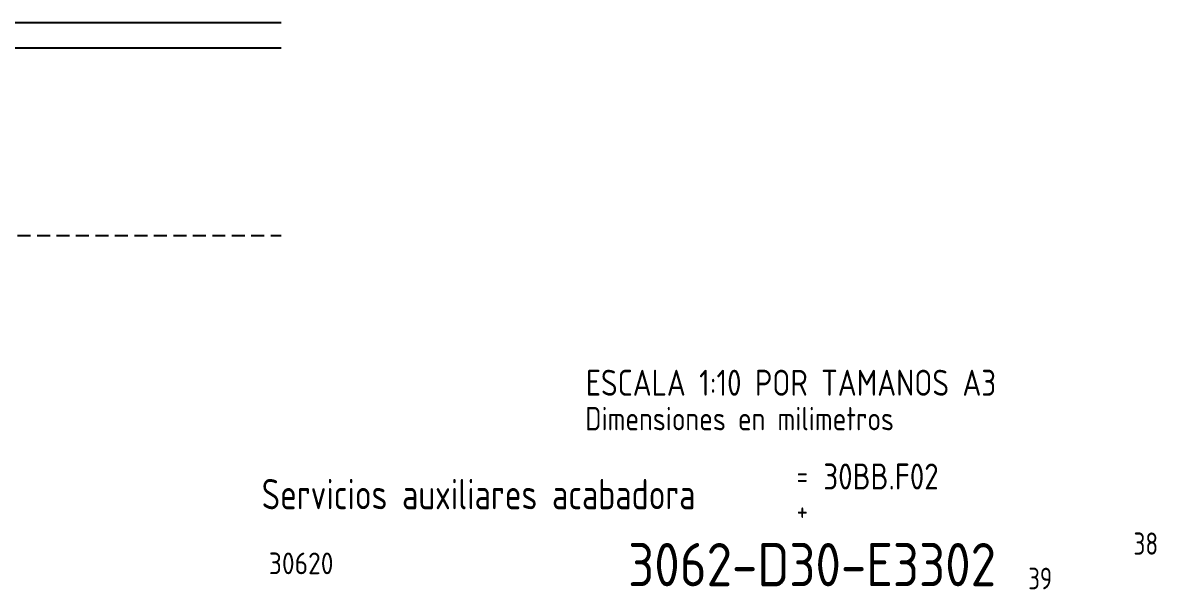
# Model space of a CAD drawing. Extents: x 10 to 420, y 5 to 297.
# Drawn here: x 282.8 to 413.8, y 6 to 71.4 of the extents above; entities that cross this region are included whole.
import ezdxf
from ezdxf.enums import TextEntityAlignment as Align

# ---------------------------------------------------------------- set-up
doc = ezdxf.new("R2010")
doc.units = 0
doc.header["$LTSCALE"] = 6
doc.header["$MEASUREMENT"] = 0
doc.linetypes.add('HIDDEN', pattern=[0.375, 0.25, -0.125])
doc.layers.get('0').update_dxf_attribs({"linetype": 'CONTINUOUS'})
doc.layers.add('CART', color=7, linetype='CONTINUOUS')
doc.styles.add('DIN', font='DIN', dxfattribs={"width": 0.85})

# ---------------------------------------------------------------- blocks, each defined once
blk = doc.blocks.new('WB-FG100')
at = {"layer": 'CART', "color": 3, "style": 'DIN', "width": 0.8}
for s, p in [('=', (372.24, 17.91)), ('+', (372.24, 13.87))]:
    blk.add_text(s, height=2.5, dxfattribs=at).set_placement(p)
at = {"layer": 'CART', "color": 7, "style": 'DIN', "width": 0.9}
blk.add_attdef('FILE', text='', height=2.5, rotation=90, dxfattribs=at).set_placement((15.95, 68.38), align=Align.CENTER)
for tag, p in [('MOD-3', (13.92, 19)), ('MOD-2', (13.92, 15)), ('MOD-1', (13.92, 11)), ('NR.COMMESSA', (315, 9))]:
    blk.add_attdef(tag, text='', height=2.5, dxfattribs=at).set_placement(p, align=Align.MIDDLE)
at = {"layer": 'CART', "color": 7, "style": 'DIN'}
for tag, width, p in [('REV-3', 0.9, (21.66, 19)), ('DATA-3', 0.9, (45.37, 19)), ('NOME-3', 0.9, (57.37, 19)), ('REV-2', 0.9, (21.66, 15)), ('DATA-2', 0.9, (45.37, 15)), ('NOME-2', 0.9, (57.37, 15)), ('REV-1', 0.9, (21.66, 11)), ('DATA-1', 0.9, (45.37, 11)), ('NOME-1', 0.7, (57.37, 11))]:
    blk.add_attdef(tag, text='', height=2, dxfattribs=dict(at, width=width)).set_placement(p, align=Align.MIDDLE_LEFT)
at = {"layer": 'CART', "color": 7, "style": 'DIN', "width": 0.9}
for tag, p, height in [('DATA', (78.64, 17.94), 2), ('ESECUTORE', (78.64, 13.97), 2), ('CONTROLLORE', (78.64, 9.99), 2), ('NORMA', (78.64, 6.01), 2), ('SEGUE', (398.93, 5.65), 2.8)]:
    blk.add_attdef(tag, p, '', height=height, dxfattribs=at)
at = {"layer": 'CART', "color": 2, "style": 'DIN', "width": 0.9}
for tag, p in [('TITOLO-1/3', (266.5, 18.23)), ('TITOLO-1/2', (266.5, 15.73)), ('TITOLO-2/3', (266.5, 13.18)), ('TITOLO-2/2', (266.5, 10.68)), ('TITOLO-3/3', (266.5, 8.13))]:
    blk.add_attdef(tag, text='', height=3.5, dxfattribs=at).set_placement(p, align=Align.MIDDLE)
at = {"layer": 'CART', "color": 3, "style": 'DIN', "width": 0.9}
blk.add_attdef('ASSIEME', text='', height=3.5, dxfattribs=at).set_placement((334, 17), align=Align.MIDDLE)
at = {"layer": 'CART', "color": 3, "style": 'DIN', "width": 0.85}
for tag, p in [('=', (375.33, 16.63)), ('+', (375.33, 12.76))]:
    blk.add_attdef(tag, text='', height=3, dxfattribs=at).set_placement(p, align=Align.BOTTOM_LEFT)
at = {"layer": 'CART', "color": 3, "style": 'DIN', "width": 0.9}
blk.add_attdef('FOGLIO', text='', height=2.8, dxfattribs=at).set_placement((414.2, 9.56), align=Align.RIGHT)
at = {"layer": 'CART', "color": 2, "style": 'DIN', "width": 0.9}
blk.add_attdef('DISEGNO', text='', height=5, dxfattribs=at).set_placement((395.27, 6.35), align=Align.RIGHT)
at = {"layer": 'CART', "color": 1, "style": 'DIN', "width": 0.9}
blk.add_attdef('TIPOLOGIA', (233.37, 6), '', height=2, dxfattribs=at)

msp = doc.modelspace()

# ---------------------------------------------------------------- linework, layer by layer
at = {"color": 3, "linetype": 'Continuous'}
for p, q in [((279.29, 71.45), (312.71, 71.45)), ((312.71, 68.5), (279.29, 68.5))]:
    msp.add_line(p, q, dxfattribs=at)
at = {"color": 4, "linetype": 'HIDDEN'}
msp.add_line((282.24, 46.87), (312.71, 46.87), dxfattribs=at)

# ---------------------------------------------------------------- block references
at = {"layer": 'CART'}
ref = msp.add_blockref('WB-FG100', (0, 0), dxfattribs=at)
ref.add_attrib('ASSIEME', 'Servicios auxiliares acabadora', dxfattribs={"color": 3, "height": 3.5, "style": 'DIN', "width": 0.8}).set_placement((335.5, 17), align=Align.MIDDLE)
ref.add_attrib('=', '30BB.F02', dxfattribs={"color": 3, "height": 3, "style": 'DIN', "width": 0.85}).set_placement((375.33, 16.63), align=Align.BOTTOM_LEFT)
ref.add_attrib('NR.COMMESSA', '30620', dxfattribs={"color": 7, "height": 2.5, "style": 'DIN', "width": 0.9}).set_placement((315, 9), align=Align.MIDDLE)
ref.add_attrib('DISEGNO', '3062-D30-E3302', dxfattribs={"color": 2, "height": 5, "style": 'DIN', "width": 0.9}).set_placement((395.27, 6.35), align=Align.RIGHT)

# ---------------------------------------------------------------- texts
at = {"color": 7, "linetype": 'Continuous', "style": 'DIN', "width": 0.85}
for s, height, p in [('ESCALA 1:10 POR TAMANOS A3', 3, (347.89, 28.36)), ('Dimensiones en milimetros', 2.7, (347.81, 24.36))]:
    msp.add_text(s, height=height, dxfattribs=at).set_placement(p)
at = {"color": 3, "style": 'DIN', "width": 0.8}
msp.add_text('38', height=2.56, dxfattribs=at).set_placement((414, 10), align=Align.RIGHT)
at = {"style": 'DIN', "width": 0.8}
msp.add_text('39', height=2.5, dxfattribs=at).set_placement((399, 6))

doc.saveas('drawing.dxf')
